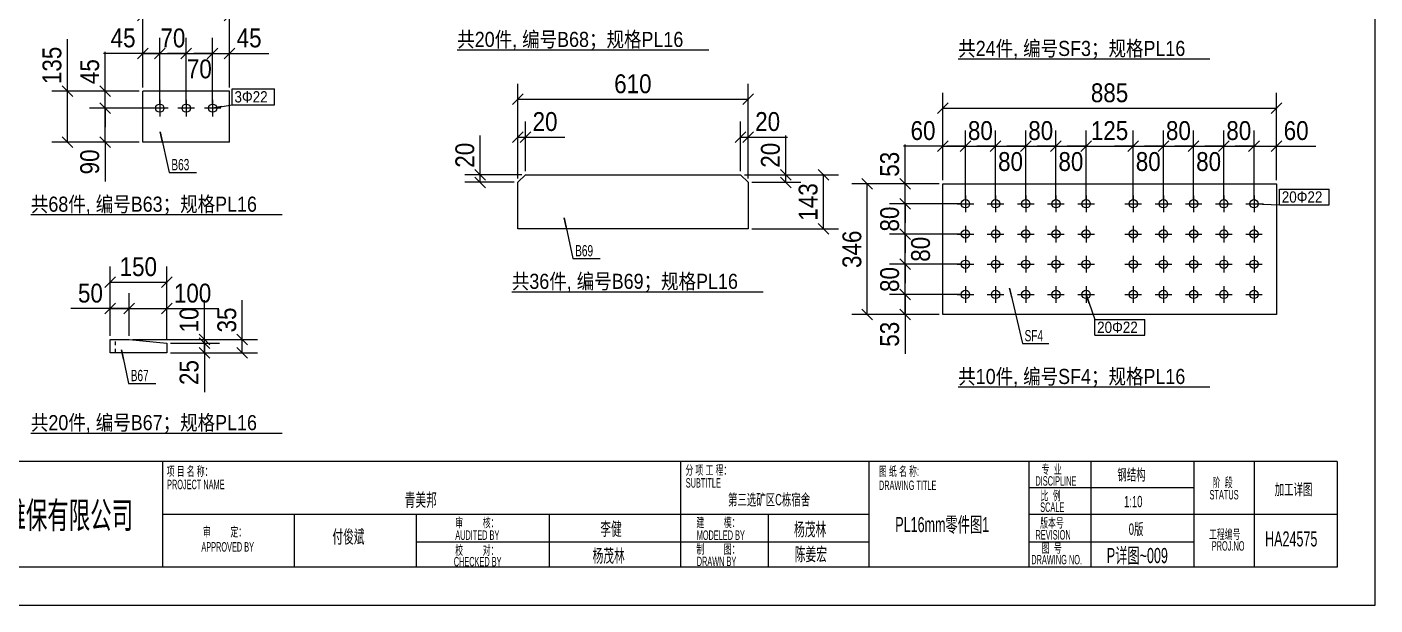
# Model space of a CAD drawing. Header units: inches. Extents: x 0 to 1938, y -2180 to 0.
# Drawn here: x 927.7 to 1285, y -1740 to -1586.9 of the extents above; entities that cross this region are included whole.
import ezdxf

# ---------------------------------------------------------------- set-up
doc = ezdxf.new("R2010")
doc.units = ezdxf.units.IN
doc.header["$MEASUREMENT"] = 0
doc.linetypes.add('XKITLINE00', pattern=[0])
doc.linetypes.add('XKITLINE01', pattern=[4, 1, -1, 1, -1])
for name, color, linetype, lineweight in [('Bolt', 7, 'Continuous', 0), ('BoltMark', 3, 'Continuous', 0), ('DrawingSheet', 5, 'Continuous', 0), ('OtherObjectType', 1, 'Continuous', 0), ('Part', 2, 'Continuous', 0), ('PartMark', 3, 'Continuous', 0), ('Z-DIMENSIONS', 1, 'Continuous', 0)]:
    doc.layers.add(name, color=color, linetype=linetype, lineweight=lineweight)
doc.styles.add('Arial', font='arial.ttf')
doc.styles.add('Arial Black', font='ariblk.ttf')
doc.styles.add('Arial Narrow', font='ARIAL.TTF')
doc.styles.add('romsim', font='ARIAL.TTF')
doc.styles.add('宋体', font='ARIAL.TTF')

# ---------------------------------------------------------------- blocks, each defined once
blk = doc.blocks.new('*A1575')
at = {"layer": 'Part', "color": 2, "linetype": 'XKITLINE00', "lineweight": 0}
for p, q in [((308.38, 127.57), (308.38, 141.07)), ((331.38, 141.07), (308.38, 141.07)), ((331.38, 127.57), (331.38, 141.07)), ((331.38, 127.57), (308.38, 127.57))]:
    blk.add_line(p, q, dxfattribs=at)
blk = doc.blocks.new('*A1576')
at = {"layer": 'Bolt', "color": 2, "linetype": 'XKITLINE00', "lineweight": 0}
for p, q in [((315.08, 136.57), (310.68, 136.57)), ((312.88, 138.77), (312.88, 134.37)), ((322.08, 136.57), (317.68, 136.57)), ((319.88, 138.77), (319.88, 134.37)), ((329.08, 136.57), (324.68, 136.57)), ((326.88, 138.77), (326.88, 134.37))]:
    blk.add_line(p, q, dxfattribs=at)
for centre in [(312.88, 136.57), (319.88, 136.57), (326.88, 136.57)]:
    blk.add_circle(centre, 1.1, dxfattribs=at)
blk = doc.blocks.new('*A1582')
at = {"layer": 'Part', "color": 2, "linetype": 'XKITLINE00', "lineweight": 0}
for p, q in [((299.73, 71.8), (299.73, 75.3)), ((299.73, 75.3), (304.73, 75.3)), ((304.73, 75.3), (314.73, 74.3)), ((314.73, 71.8), (299.73, 71.8)), ((314.73, 74.3), (314.73, 71.8))]:
    blk.add_line(p, q, dxfattribs=at)
at = {"layer": 'Part', "color": 6, "linetype": 'XKITLINE01', "lineweight": 0}
blk.add_line((301.13, 71.8), (301.13, 75.3), dxfattribs=at)
blk = doc.blocks.new('*A1584')
at = {"layer": 'Part', "color": 2, "linetype": 'XKITLINE00', "lineweight": 0}
for p, q in [((407.82, 116.93), (409.82, 118.93)), ((409.82, 118.93), (466.82, 118.93)), ((466.82, 118.93), (468.82, 116.93)), ((407.82, 104.63), (407.82, 116.93)), ((468.82, 116.93), (468.82, 104.63)), ((468.82, 104.63), (407.82, 104.63))]:
    blk.add_line(p, q, dxfattribs=at)
blk = doc.blocks.new('*A1591')
at = {"layer": 'Bolt', "color": 2, "linetype": 'XKITLINE00', "lineweight": 0}
for p, q in [((524.22, 111.24), (528.62, 111.24)), ((526.42, 113.44), (526.42, 109.04)), ((532.22, 111.24), (536.62, 111.24)), ((534.42, 113.44), (534.42, 109.04)), ((540.22, 111.24), (544.62, 111.24)), ((542.42, 113.44), (542.42, 109.04)), ((548.22, 111.24), (552.62, 111.24)), ((550.42, 113.44), (550.42, 109.04)), ((556.22, 111.24), (560.62, 111.24)), ((558.42, 113.44), (558.42, 109.04)), ((526.42, 105.44), (526.42, 101.04)), ((534.42, 105.44), (534.42, 101.04)), ((542.42, 105.44), (542.42, 101.04)), ((550.42, 105.44), (550.42, 101.04)), ((558.42, 105.44), (558.42, 101.04)), ((524.22, 103.24), (528.62, 103.24)), ((532.22, 103.24), (536.62, 103.24)), ((540.22, 103.24), (544.62, 103.24)), ((548.22, 103.24), (552.62, 103.24)), ((556.22, 103.24), (560.62, 103.24)), ((526.42, 97.44), (526.42, 93.04)), ((534.42, 97.44), (534.42, 93.04)), ((542.42, 97.44), (542.42, 93.04)), ((550.42, 97.44), (550.42, 93.04)), ((558.42, 97.44), (558.42, 93.04)), ((524.22, 95.24), (528.62, 95.24)), ((532.22, 95.24), (536.62, 95.24)), ((540.22, 95.24), (544.62, 95.24)), ((548.22, 95.24), (552.62, 95.24)), ((556.22, 95.24), (560.62, 95.24)), ((526.42, 89.44), (526.42, 85.04)), ((534.42, 89.44), (534.42, 85.04)), ((542.42, 89.44), (542.42, 85.04)), ((550.42, 89.44), (550.42, 85.04)), ((558.42, 89.44), (558.42, 85.04)), ((524.22, 87.24), (528.62, 87.24)), ((532.22, 87.24), (536.62, 87.24)), ((540.22, 87.24), (544.62, 87.24)), ((548.22, 87.24), (552.62, 87.24)), ((556.22, 87.24), (560.62, 87.24))]:
    blk.add_line(p, q, dxfattribs=at)
for centre in [(526.42, 111.24), (534.42, 111.24), (542.42, 111.24), (550.42, 111.24), (558.42, 111.24), (526.42, 103.24), (534.42, 103.24), (542.42, 103.24), (550.42, 103.24), (558.42, 103.24), (526.42, 95.24), (534.42, 95.24), (542.42, 95.24), (550.42, 95.24), (558.42, 95.24), (526.42, 87.24), (534.42, 87.24), (542.42, 87.24), (550.42, 87.24), (558.42, 87.24)]:
    blk.add_circle(centre, 1.1, dxfattribs=at)
blk = doc.blocks.new('*A1592')
at = {"layer": 'Bolt', "color": 2, "linetype": 'XKITLINE00', "lineweight": 0}
for p, q in [((568.72, 111.24), (573.12, 111.24)), ((570.92, 113.44), (570.92, 109.04)), ((576.72, 111.24), (581.12, 111.24)), ((578.92, 113.44), (578.92, 109.04)), ((584.72, 111.24), (589.12, 111.24)), ((586.92, 113.44), (586.92, 109.04)), ((592.72, 111.24), (597.12, 111.24)), ((594.92, 113.44), (594.92, 109.04)), ((600.72, 111.24), (605.12, 111.24)), ((602.92, 113.44), (602.92, 109.04)), ((570.92, 105.44), (570.92, 101.04)), ((578.92, 105.44), (578.92, 101.04)), ((586.92, 105.44), (586.92, 101.04)), ((594.92, 105.44), (594.92, 101.04)), ((602.92, 105.44), (602.92, 101.04)), ((568.72, 103.24), (573.12, 103.24)), ((576.72, 103.24), (581.12, 103.24)), ((584.72, 103.24), (589.12, 103.24)), ((592.72, 103.24), (597.12, 103.24)), ((600.72, 103.24), (605.12, 103.24)), ((570.92, 97.44), (570.92, 93.04)), ((578.92, 97.44), (578.92, 93.04)), ((586.92, 97.44), (586.92, 93.04)), ((594.92, 97.44), (594.92, 93.04)), ((602.92, 97.44), (602.92, 93.04)), ((568.72, 95.24), (573.12, 95.24)), ((576.72, 95.24), (581.12, 95.24)), ((584.72, 95.24), (589.12, 95.24)), ((592.72, 95.24), (597.12, 95.24)), ((600.72, 95.24), (605.12, 95.24)), ((570.92, 89.44), (570.92, 85.04)), ((578.92, 89.44), (578.92, 85.04)), ((586.92, 89.44), (586.92, 85.04)), ((594.92, 89.44), (594.92, 85.04)), ((602.92, 89.44), (602.92, 85.04)), ((568.72, 87.24), (573.12, 87.24)), ((576.72, 87.24), (581.12, 87.24)), ((584.72, 87.24), (589.12, 87.24)), ((592.72, 87.24), (597.12, 87.24)), ((600.72, 87.24), (605.12, 87.24))]:
    blk.add_line(p, q, dxfattribs=at)
for centre in [(570.92, 111.24), (578.92, 111.24), (586.92, 111.24), (594.92, 111.24), (602.92, 111.24), (570.92, 103.24), (578.92, 103.24), (586.92, 103.24), (594.92, 103.24), (602.92, 103.24), (570.92, 95.24), (578.92, 95.24), (586.92, 95.24), (594.92, 95.24), (602.92, 95.24), (570.92, 87.24), (578.92, 87.24), (586.92, 87.24), (594.92, 87.24), (602.92, 87.24)]:
    blk.add_circle(centre, 1.1, dxfattribs=at)
blk = doc.blocks.new('*A1593')
at = {"layer": 'Part', "color": 2, "linetype": 'XKITLINE00', "lineweight": 0}
for p, q in [((520.42, 81.94), (520.42, 116.54)), ((520.42, 116.54), (608.92, 116.54)), ((608.92, 116.54), (608.92, 81.94)), ((608.92, 81.94), (520.42, 81.94))]:
    blk.add_line(p, q, dxfattribs=at)
blk = doc.blocks.new('*A1597')
at = {"layer": 'DrawingSheet', "color": 5, "linetype": 'XKITLINE00', "lineweight": 0}
for p, q in [((635, 5), (635, 425)), ((5, 5), (635, 5))]:
    blk.add_line(p, q, dxfattribs=at)
blk = doc.blocks.new('*A1599')
at = {"layer": 'OtherObjectType', "color": 3, "linetype": 'XKITLINE00', "lineweight": 0}
for p, q in [((625, 43), (217.6, 43)), ((313.6, 43), (313.6, 15)), ((452.8, 43), (382.8, 43)), ((500.8, 43), (500.8, 15)), ((543.2, 43), (543.2, 15)), ((559.7, 43), (559.7, 15)), ((587, 43), (587, 15)), ((603, 43), (603, 15)), ((625, 43), (625, 15)), ((450.9, 42.8), (450.9, 15.1)), ((587.1, 36), (543.2, 36)), ((500.8, 29), (313.7, 29)), ((348.5, 29), (348.5, 15)), ((380.8, 29), (380.8, 15)), ((416.1, 29.1), (416.1, 15.1)), ((474.1, 29), (474.1, 15)), ((625, 29), (543.2, 29)), ((500.8, 21.6), (380.8, 21.6)), ((587, 21.6), (543.2, 21.6)), ((625, 15), (217.6, 15))]:
    blk.add_line(p, q, dxfattribs=at)
at = {"layer": 'OtherObjectType', "color": 7, "style": 'Arial'}
for s, height, width, p in [('项 目 名 称：', 2.5, 0.595, (314.7, 39.18)), ('分 项 工 程：', 2.5, 0.595, (452.2, 39.49)), ('图 纸 名 称:', 2.5, 0.595, (503.5, 39.17)), ('专  业', 2.5, 0.595, (546.63, 39.71)), ('钢结构', 3, 0.595, (566.7, 38)), ('PROJECT NAME', 2.5, 0.51, (314.8, 35.67)), ('SUBTITLE', 2.5, 0.51, (452.3, 36.09)), ('DRAWING TITLE', 2.5, 0.51, (503.5, 35.45)), ('DISCIPLINE', 2.5, 0.4675, (544.98, 36.61)), ('阶  段', 2.5, 0.595, (591.93, 36.21)), ('加工详图', 3, 0.595, (608.4, 34.1)), ('SCALE', 2.5, 0.4675, (546.24, 29.66)), ('比  例', 2.5, 0.595, (546.33, 32.73)), ('1:10', 3, 0.595, (568.48, 30.9)), ('STATUS', 2.5, 0.4675, (591.13, 32.96)), ('审         定：', 2.5, 0.595, (324.3, 23.14)), ('付俊斌', 3.5, 0.595, (358.62, 21.35)), ('审         核：', 2.5, 0.595, (391.2, 25.57)), ('李健', 3.5, 0.595, (429.64, 23.4)), ('建         模：', 2.5, 0.595, (455.1, 25.62)), ('杨茂林', 3.5, 0.595, (481, 23.3)), ('版本号', 2.5, 0.595, (546.23, 25.51)), ('0版', 3, 0.595, (569.72, 23.6)), ('工程编号', 2.5, 0.595, (591, 22.5)), ('APPROVED BY', 2.5, 0.51, (323.9, 19.15)), ('AUDITED BY', 2.5, 0.51, (391.2, 22.25)), ('MODELED BY', 2.5, 0.51, (455.2, 22.24)), ('REVISION', 2.5, 0.4675, (545, 22.34)), ('图  号', 2.5, 0.595, (546.63, 18.84)), ('PROJ.NO', 2.5, 0.4675, (591.72, 19.4)), ('校         对：', 2.5, 0.595, (391.2, 18.27)), ('杨茂林', 3.5, 0.595, (427.6, 16.3)), ('制         图：', 2.5, 0.595, (455.1, 18.55)), ('陈姜宏', 3.5, 0.595, (481.2, 16.7)), ('DRAWING NO.', 2.5, 0.4675, (543.87, 15.77)), ('CHECKED BY', 2.5, 0.51, (390.8, 15.24)), ('DRAWN BY', 2.5, 0.51, (455.2, 15.29))]:
    blk.add_text(s, height=height, dxfattribs=dict(at, width=width)).set_placement(p)
at = {"layer": 'OtherObjectType', "color": 3, "style": 'Arial Black', "width": 0.595}
blk.add_text('CSP 卓越维保有限公司', height=7, dxfattribs=at).set_placement((244.8, 25.3))
at = {"layer": 'OtherObjectType', "color": 2, "style": 'Arial', "width": 0.595}
for s, height, p in [('青美邦', 3.5, (377.78, 31.1)), ('第三选矿区C栋宿舍', 3, (463.49, 31.4)), ('HA24575', 4, (605.85, 20.5))]:
    blk.add_text(s, height=height, dxfattribs=at).set_placement(p)
at = {"layer": 'OtherObjectType', "color": 6, "style": 'Arial', "width": 0.595}
blk.add_text('PL16mm零件图1', height=4, dxfattribs=at).set_placement((507.83, 24.3))
at = {"layer": 'OtherObjectType', "color": 1, "style": 'Arial', "width": 0.595}
blk.add_text('P详图~009', height=4, dxfattribs=at).set_placement((563.89, 16.1))
blk = doc.blocks.new('*A1807')
at = {"layer": 'OtherObjectType', "color": 6, "linetype": 'XKITLINE00', "lineweight": 0}
blk.add_line((278.7, 108.4), (345.35, 108.4), dxfattribs=at)
at = {"layer": 'OtherObjectType', "color": 3, "style": '宋体', "width": 0.85}
blk.add_text('共68件, 编号B63；规格PL16', height=4, dxfattribs=at).set_placement((278.7, 109.15))
blk = doc.blocks.new('*A1808')
at = {"layer": 'Z-DIMENSIONS', "color": 4, "linetype": 'XKITLINE00', "lineweight": 0}
for p, q in [((326.88, 137.57), (326.88, 155.17)), ((331.38, 142.07), (331.38, 155.17)), ((326.88, 151.07), (321.88, 151.07)), ((328.29, 152.48), (325.46, 149.66)), ((326.88, 151.07), (331.38, 151.07)), ((332.79, 152.48), (329.96, 149.66)), ((331.38, 151.07), (341.79, 151.07)), ((331.38, 151.07), (341.79, 151.07))]:
    blk.add_line(p, q, dxfattribs=at)
at = {"layer": 'Z-DIMENSIONS', "color": 7}
for p in [(326.88, 151.07), (331.38, 151.07)]:
    blk.add_point(p, dxfattribs=at)
at = {"layer": 'Z-DIMENSIONS', "color": 7, "style": 'Arial Narrow', "width": 0.85}
blk.add_text('45', height=5, dxfattribs=at).set_placement((333.25, 152.67))
blk = doc.blocks.new('*A1809')
at = {"layer": 'Z-DIMENSIONS', "color": 4, "linetype": 'XKITLINE00', "lineweight": 0}
for p, q in [((319.88, 137.57), (319.88, 155.07)), ((326.88, 137.57), (326.88, 155.07)), ((319.88, 151.07), (314.88, 151.07)), ((321.29, 152.48), (318.46, 149.66)), ((319.88, 151.07), (326.88, 151.07)), ((328.29, 152.48), (325.46, 149.66)), ((326.88, 151.07), (331.88, 151.07))]:
    blk.add_line(p, q, dxfattribs=at)
at = {"layer": 'Z-DIMENSIONS', "color": 7}
for p in [(319.88, 151.07), (326.88, 151.07)]:
    blk.add_point(p, dxfattribs=at)
at = {"layer": 'Z-DIMENSIONS', "color": 7, "style": 'Arial Narrow', "width": 0.85}
blk.add_text('70', height=5, dxfattribs=at).set_placement((320.05, 144.47))
blk = doc.blocks.new('*A1810')
at = {"layer": 'Z-DIMENSIONS', "color": 4, "linetype": 'XKITLINE00', "lineweight": 0}
for p, q in [((312.88, 137.57), (312.88, 155.17)), ((319.88, 137.57), (319.88, 155.17)), ((312.88, 151.07), (307.88, 151.07)), ((314.29, 152.48), (311.46, 149.66)), ((312.88, 151.07), (319.88, 151.07)), ((321.29, 152.48), (318.46, 149.66)), ((319.88, 151.07), (324.88, 151.07))]:
    blk.add_line(p, q, dxfattribs=at)
at = {"layer": 'Z-DIMENSIONS', "color": 7}
for p in [(312.88, 151.07), (319.88, 151.07)]:
    blk.add_point(p, dxfattribs=at)
at = {"layer": 'Z-DIMENSIONS', "color": 7, "style": 'Arial Narrow', "width": 0.85}
blk.add_text('70', height=5, dxfattribs=at).set_placement((313.05, 152.67))
blk = doc.blocks.new('*A1811')
at = {"layer": 'Z-DIMENSIONS', "color": 4, "linetype": 'XKITLINE00', "lineweight": 0}
for p, q in [((308.38, 142.07), (308.38, 155.17)), ((312.88, 137.57), (312.88, 155.17)), ((308.38, 151.07), (297.96, 151.07)), ((308.38, 151.07), (297.96, 151.07)), ((309.79, 152.48), (306.96, 149.66)), ((308.38, 151.07), (312.88, 151.07)), ((314.29, 152.48), (311.46, 149.66)), ((312.88, 151.07), (317.88, 151.07))]:
    blk.add_line(p, q, dxfattribs=at)
at = {"layer": 'Z-DIMENSIONS', "color": 7}
for p in [(308.38, 151.07), (312.88, 151.07)]:
    blk.add_point(p, dxfattribs=at)
at = {"layer": 'Z-DIMENSIONS', "color": 7, "style": 'Arial Narrow', "width": 0.85}
blk.add_text('45', height=5, dxfattribs=at).set_placement((299.84, 152.67))
blk = doc.blocks.new('*A1812')
at = {"layer": 'Z-DIMENSIONS', "color": 4, "linetype": 'XKITLINE00', "lineweight": 0}
for p, q in [((298.38, 141.07), (298.38, 151.48)), ((298.38, 141.07), (298.38, 151.48)), ((307.38, 141.07), (294.28, 141.07)), ((296.96, 142.48), (299.79, 139.66)), ((298.38, 136.57), (298.38, 141.07)), ((311.88, 136.57), (294.28, 136.57)), ((296.96, 137.98), (299.79, 135.16)), ((298.38, 136.57), (298.38, 131.57))]:
    blk.add_line(p, q, dxfattribs=at)
at = {"layer": 'Z-DIMENSIONS', "color": 7}
for p in [(298.38, 141.07), (298.38, 136.57)]:
    blk.add_point(p, dxfattribs=at)
at = {"layer": 'Z-DIMENSIONS', "color": 7, "style": 'Arial Narrow', "width": 0.85}
blk.add_text('45', height=5, rotation=90.0002, dxfattribs=at).set_placement((296.78, 142.94))
blk = doc.blocks.new('*A1813')
at = {"layer": 'Z-DIMENSIONS', "color": 4, "linetype": 'XKITLINE00', "lineweight": 0}
for p, q in [((298.38, 136.57), (298.38, 141.57)), ((311.88, 136.57), (294.28, 136.57)), ((296.96, 137.98), (299.79, 135.16)), ((298.38, 127.57), (298.38, 136.57)), ((296.96, 128.98), (299.79, 126.16)), ((307.38, 127.57), (294.28, 127.57)), ((298.38, 127.57), (298.38, 117.15)), ((298.38, 127.57), (298.38, 117.15))]:
    blk.add_line(p, q, dxfattribs=at)
at = {"layer": 'Z-DIMENSIONS', "color": 7}
for p in [(298.38, 136.57), (298.38, 127.57)]:
    blk.add_point(p, dxfattribs=at)
at = {"layer": 'Z-DIMENSIONS', "color": 7, "style": 'Arial Narrow', "width": 0.85}
blk.add_text('90', height=5, rotation=90.0002, dxfattribs=at).set_placement((296.78, 119.03))
blk = doc.blocks.new('*A1814')
at = {"layer": 'Z-DIMENSIONS', "color": 4, "linetype": 'XKITLINE00', "lineweight": 0}
for p, q in [((308.38, 142.07), (308.38, 165.17)), ((331.38, 142.07), (331.38, 165.17)), ((309.79, 162.48), (306.96, 159.66)), ((308.38, 161.07), (331.38, 161.07)), ((332.79, 162.48), (329.96, 159.66))]:
    blk.add_line(p, q, dxfattribs=at)
at = {"layer": 'Z-DIMENSIONS', "color": 7}
for p in [(308.38, 161.07), (331.38, 161.07)]:
    blk.add_point(p, dxfattribs=at)
at = {"layer": 'Z-DIMENSIONS', "color": 7, "style": 'Arial Narrow', "width": 0.85}
blk.add_text('230', height=5, dxfattribs=at).set_placement((314.88, 162.67))
blk = doc.blocks.new('*A1815')
at = {"layer": 'Z-DIMENSIONS', "color": 4, "linetype": 'XKITLINE00', "lineweight": 0}
for p, q in [((288.38, 141.07), (288.38, 154.82)), ((288.38, 141.07), (288.38, 154.82)), ((307.38, 141.07), (284.28, 141.07)), ((286.96, 142.48), (289.79, 139.66)), ((288.38, 127.57), (288.38, 141.07)), ((286.96, 128.98), (289.79, 126.16)), ((307.38, 127.57), (284.28, 127.57))]:
    blk.add_line(p, q, dxfattribs=at)
at = {"layer": 'Z-DIMENSIONS', "color": 7}
for p in [(288.38, 141.07), (288.38, 127.57)]:
    blk.add_point(p, dxfattribs=at)
at = {"layer": 'Z-DIMENSIONS', "color": 7, "style": 'Arial Narrow', "width": 0.85}
blk.add_text('135', height=5, rotation=90.0002, dxfattribs=at).set_placement((286.78, 142.94))
blk = doc.blocks.new('*A1816')
at = {"layer": 'PartMark', "color": 4, "linetype": 'XKITLINE00', "lineweight": 0}
for p, q in [((313.01, 130.3), (315.34, 119.51)), ((313.54, 127.86), (313.01, 130.3)), ((315.34, 119.51), (322.58, 119.51))]:
    blk.add_line(p, q, dxfattribs=at)
at = {"layer": 'PartMark', "color": 1, "style": 'romsim', "width": 0.6375}
blk.add_text('B63', height=3, dxfattribs=at).set_placement((315.94, 120.11))
blk = doc.blocks.new('*A1817')
at = {"layer": 'BoltMark', "color": 1, "linetype": 'XKITLINE00', "lineweight": 0}
for p, q in [((332.07, 141.67), (343.27, 141.67)), ((332.07, 137.47), (332.07, 141.67)), ((343.27, 137.47), (343.27, 141.67)), ((326.88, 136.57), (332.07, 137.47)), ((329.34, 137), (326.88, 136.57)), ((332.07, 137.47), (343.27, 137.47))]:
    blk.add_line(p, q, dxfattribs=at)
at = {"layer": 'BoltMark', "color": 4, "style": '宋体', "width": 0.85}
blk.add_text('3Φ22', height=3, dxfattribs=at).set_placement((332.67, 138.07))
blk = doc.blocks.new('*A1855')
at = {"layer": 'OtherObjectType', "color": 6, "linetype": 'XKITLINE00', "lineweight": 0}
blk.add_line((278.7, 50.55), (345.35, 50.55), dxfattribs=at)
at = {"layer": 'OtherObjectType', "color": 3, "style": '宋体', "width": 0.85}
blk.add_text('共20件, 编号B67；规格PL16', height=4, dxfattribs=at).set_placement((278.7, 51.3))
blk = doc.blocks.new('*A1856')
at = {"layer": 'Z-DIMENSIONS', "color": 4, "linetype": 'XKITLINE00', "lineweight": 0}
for p, q in [((334.73, 75.3), (334.73, 85.72)), ((334.73, 75.3), (334.73, 85.72)), ((305.73, 75.3), (338.73, 75.3)), ((333.32, 76.72), (336.15, 73.89)), ((334.73, 71.8), (334.73, 75.3)), ((315.73, 71.8), (338.73, 71.8)), ((333.32, 73.22), (336.15, 70.39))]:
    blk.add_line(p, q, dxfattribs=at)
at = {"layer": 'Z-DIMENSIONS', "color": 7}
for p in [(334.73, 75.3), (334.73, 71.8)]:
    blk.add_point(p, dxfattribs=at)
at = {"layer": 'Z-DIMENSIONS', "color": 7, "style": 'Arial Narrow', "width": 0.85}
blk.add_text('35', height=5, rotation=90.0002, dxfattribs=at).set_placement((333.13, 77.18))
blk = doc.blocks.new('*A1857')
at = {"layer": 'Z-DIMENSIONS', "color": 4, "linetype": 'XKITLINE00', "lineweight": 0}
for p, q in [((299.73, 76.3), (299.73, 94.6)), ((314.73, 75.3), (314.73, 94.6)), ((301.15, 91.92), (298.32, 89.09)), ((299.73, 90.5), (314.73, 90.5)), ((316.15, 91.92), (313.32, 89.09))]:
    blk.add_line(p, q, dxfattribs=at)
at = {"layer": 'Z-DIMENSIONS', "color": 7}
for p in [(299.73, 90.5), (314.73, 90.5)]:
    blk.add_point(p, dxfattribs=at)
at = {"layer": 'Z-DIMENSIONS', "color": 7, "style": 'Arial Narrow', "width": 0.85}
blk.add_text('150', height=5, dxfattribs=at).set_placement((302.23, 92.1))
blk = doc.blocks.new('*A1858')
at = {"layer": 'Z-DIMENSIONS', "color": 4, "linetype": 'XKITLINE00', "lineweight": 0}
for p, q in [((324.73, 74.3), (324.73, 79.3)), ((323.32, 75.72), (326.15, 72.89)), ((315.73, 74.3), (328.73, 74.3)), ((315.73, 71.8), (328.73, 71.8)), ((323.32, 73.22), (326.15, 70.39)), ((324.73, 71.8), (324.73, 74.3)), ((324.73, 71.8), (324.73, 61.39)), ((324.73, 71.8), (324.73, 61.39))]:
    blk.add_line(p, q, dxfattribs=at)
at = {"layer": 'Z-DIMENSIONS', "color": 7}
for p in [(324.73, 74.3), (324.73, 71.8)]:
    blk.add_point(p, dxfattribs=at)
at = {"layer": 'Z-DIMENSIONS', "color": 7, "style": 'Arial Narrow', "width": 0.85}
blk.add_text('25', height=5, rotation=90.0002, dxfattribs=at).set_placement((323.13, 63.26))
blk = doc.blocks.new('*A1859')
at = {"layer": 'Z-DIMENSIONS', "color": 4, "linetype": 'XKITLINE00', "lineweight": 0}
for p, q in [((324.73, 75.3), (324.73, 85.72)), ((324.73, 75.3), (324.73, 85.72)), ((305.73, 75.3), (328.73, 75.3)), ((323.32, 76.72), (326.15, 73.89)), ((323.32, 75.72), (326.15, 72.89)), ((324.73, 74.3), (324.73, 75.3)), ((315.73, 74.3), (328.73, 74.3)), ((324.73, 74.3), (324.73, 69.3))]:
    blk.add_line(p, q, dxfattribs=at)
at = {"layer": 'Z-DIMENSIONS', "color": 7}
for p in [(324.73, 75.3), (324.73, 74.3)]:
    blk.add_point(p, dxfattribs=at)
at = {"layer": 'Z-DIMENSIONS', "color": 7, "style": 'Arial Narrow', "width": 0.85}
blk.add_text('10', height=5, rotation=90.0002, dxfattribs=at).set_placement((323.13, 77.18))
blk = doc.blocks.new('*A1860')
at = {"layer": 'Z-DIMENSIONS', "color": 4, "linetype": 'XKITLINE00', "lineweight": 0}
for p, q in [((299.73, 76.3), (299.73, 87.59)), ((304.73, 76.3), (304.73, 87.59)), ((299.73, 83.49), (289.32, 83.49)), ((299.73, 83.49), (289.32, 83.49)), ((301.15, 84.91), (298.32, 82.08)), ((299.73, 83.49), (304.73, 83.49)), ((306.15, 84.91), (303.32, 82.08)), ((304.73, 83.49), (309.73, 83.49))]:
    blk.add_line(p, q, dxfattribs=at)
at = {"layer": 'Z-DIMENSIONS', "color": 7}
for p in [(299.73, 83.49), (304.73, 83.49)]:
    blk.add_point(p, dxfattribs=at)
at = {"layer": 'Z-DIMENSIONS', "color": 7, "style": 'Arial Narrow', "width": 0.85}
blk.add_text('50', height=5, dxfattribs=at).set_placement((291.19, 85.09))
blk = doc.blocks.new('*A1861')
at = {"layer": 'Z-DIMENSIONS', "color": 4, "linetype": 'XKITLINE00', "lineweight": 0}
for p, q in [((304.73, 76.3), (304.73, 87.59)), ((314.73, 75.3), (314.73, 87.59)), ((304.73, 83.49), (299.73, 83.49)), ((306.15, 84.91), (303.32, 82.08)), ((304.73, 83.49), (314.73, 83.49)), ((316.15, 84.91), (313.32, 82.08)), ((314.73, 83.49), (328.48, 83.49)), ((314.73, 83.49), (328.48, 83.49))]:
    blk.add_line(p, q, dxfattribs=at)
at = {"layer": 'Z-DIMENSIONS', "color": 7}
for p in [(304.73, 83.49), (314.73, 83.49)]:
    blk.add_point(p, dxfattribs=at)
at = {"layer": 'Z-DIMENSIONS', "color": 7, "style": 'Arial Narrow', "width": 0.85}
blk.add_text('100', height=5, dxfattribs=at).set_placement((316.61, 85.09))
blk = doc.blocks.new('*A1862')
at = {"layer": 'PartMark', "color": 4, "linetype": 'XKITLINE00', "lineweight": 0}
for p, q in [((302.76, 72.53), (304.57, 63.67)), ((303.26, 70.08), (302.76, 72.53)), ((304.57, 63.67), (311.81, 63.67))]:
    blk.add_line(p, q, dxfattribs=at)
at = {"layer": 'PartMark', "color": 1, "style": 'romsim', "width": 0.6375}
blk.add_text('B67', height=3, dxfattribs=at).set_placement((305.17, 64.27))
blk = doc.blocks.new('*A1863')
at = {"layer": 'OtherObjectType', "color": 6, "linetype": 'XKITLINE00', "lineweight": 0}
blk.add_line((391.72, 152.03), (458.37, 152.03), dxfattribs=at)
at = {"layer": 'OtherObjectType', "color": 3, "style": '宋体', "width": 0.85}
blk.add_text('共20件, 编号B68；规格PL16', height=4, dxfattribs=at).set_placement((391.72, 152.78))
blk = doc.blocks.new('*A1871')
at = {"layer": 'OtherObjectType', "color": 6, "linetype": 'XKITLINE00', "lineweight": 0}
blk.add_line((406.19, 87.97), (472.84, 87.97), dxfattribs=at)
at = {"layer": 'OtherObjectType', "color": 3, "style": '宋体', "width": 0.85}
blk.add_text('共36件, 编号B69；规格PL16', height=4, dxfattribs=at).set_placement((406.19, 88.72))
blk = doc.blocks.new('*A1872')
at = {"layer": 'Z-DIMENSIONS', "color": 4, "linetype": 'XKITLINE00', "lineweight": 0}
for p, q in [((466.82, 119.93), (466.82, 133.03)), ((468.82, 117.93), (468.82, 133.03)), ((468.23, 130.34), (465.4, 127.51)), ((466.82, 128.93), (468.82, 128.93)), ((470.23, 130.34), (467.4, 127.51)), ((468.82, 128.93), (479.23, 128.93)), ((468.82, 128.93), (479.23, 128.93))]:
    blk.add_line(p, q, dxfattribs=at)
at = {"layer": 'Z-DIMENSIONS', "color": 7}
for p in [(466.82, 128.93), (468.82, 128.93)]:
    blk.add_point(p, dxfattribs=at)
at = {"layer": 'Z-DIMENSIONS', "color": 7, "style": 'Arial Narrow', "width": 0.85}
blk.add_text('20', height=5, dxfattribs=at).set_placement((470.69, 130.53))
blk = doc.blocks.new('*A1873')
at = {"layer": 'Z-DIMENSIONS', "color": 4, "linetype": 'XKITLINE00', "lineweight": 0}
for p, q in [((407.82, 117.93), (407.82, 133.03)), ((409.82, 119.93), (409.82, 133.03)), ((409.23, 130.34), (406.4, 127.51)), ((407.82, 128.93), (409.82, 128.93)), ((411.23, 130.34), (408.4, 127.51)), ((409.82, 128.93), (420.23, 128.93)), ((409.82, 128.93), (420.23, 128.93))]:
    blk.add_line(p, q, dxfattribs=at)
at = {"layer": 'Z-DIMENSIONS', "color": 7}
for p in [(407.82, 128.93), (409.82, 128.93)]:
    blk.add_point(p, dxfattribs=at)
at = {"layer": 'Z-DIMENSIONS', "color": 7, "style": 'Arial Narrow', "width": 0.85}
blk.add_text('20', height=5, dxfattribs=at).set_placement((411.69, 130.53))
blk = doc.blocks.new('*A1874')
at = {"layer": 'Z-DIMENSIONS', "color": 4, "linetype": 'XKITLINE00', "lineweight": 0}
for p, q in [((397.82, 118.93), (397.82, 129.34)), ((397.82, 118.93), (397.82, 129.34)), ((408.82, 118.93), (393.72, 118.93)), ((396.4, 120.34), (399.23, 117.51)), ((396.4, 118.34), (399.23, 115.51)), ((397.82, 116.93), (397.82, 118.93)), ((406.82, 116.93), (393.72, 116.93))]:
    blk.add_line(p, q, dxfattribs=at)
at = {"layer": 'Z-DIMENSIONS', "color": 7}
for p in [(397.82, 118.93), (397.82, 116.93)]:
    blk.add_point(p, dxfattribs=at)
at = {"layer": 'Z-DIMENSIONS', "color": 7, "style": 'Arial Narrow', "width": 0.85}
blk.add_text('20', height=5, rotation=90.0002, dxfattribs=at).set_placement((396.22, 120.8))
blk = doc.blocks.new('*A1875')
at = {"layer": 'Z-DIMENSIONS', "color": 4, "linetype": 'XKITLINE00', "lineweight": 0}
for p, q in [((478.82, 118.93), (478.82, 129.34)), ((478.82, 118.93), (478.82, 129.34)), ((467.82, 118.93), (482.82, 118.93)), ((477.4, 120.34), (480.23, 117.51)), ((477.4, 118.34), (480.23, 115.51)), ((478.82, 116.93), (478.82, 118.93)), ((469.82, 116.93), (482.82, 116.93))]:
    blk.add_line(p, q, dxfattribs=at)
at = {"layer": 'Z-DIMENSIONS', "color": 7}
for p in [(478.82, 118.93), (478.82, 116.93)]:
    blk.add_point(p, dxfattribs=at)
at = {"layer": 'Z-DIMENSIONS', "color": 7, "style": 'Arial Narrow', "width": 0.85}
blk.add_text('20', height=5, rotation=90.0002, dxfattribs=at).set_placement((477.22, 120.8))
blk = doc.blocks.new('*A1876')
at = {"layer": 'Z-DIMENSIONS', "color": 4, "linetype": 'XKITLINE00', "lineweight": 0}
for p, q in [((407.82, 117.93), (407.82, 143.03)), ((468.82, 117.93), (468.82, 143.03)), ((409.23, 140.34), (406.4, 137.51)), ((470.23, 140.34), (467.4, 137.51)), ((407.82, 138.93), (468.82, 138.93))]:
    blk.add_line(p, q, dxfattribs=at)
at = {"layer": 'Z-DIMENSIONS', "color": 7}
for p in [(407.82, 138.93), (468.82, 138.93)]:
    blk.add_point(p, dxfattribs=at)
at = {"layer": 'Z-DIMENSIONS', "color": 7, "style": 'Arial Narrow', "width": 0.85}
blk.add_text('610', height=5, dxfattribs=at).set_placement((433.32, 140.53))
blk = doc.blocks.new('*A1877')
at = {"layer": 'Z-DIMENSIONS', "color": 4, "linetype": 'XKITLINE00', "lineweight": 0}
for p, q in [((467.82, 118.93), (492.82, 118.93)), ((487.4, 120.34), (490.23, 117.51)), ((488.82, 104.63), (488.82, 118.93)), ((469.82, 104.63), (492.82, 104.63)), ((487.4, 106.04), (490.23, 103.21))]:
    blk.add_line(p, q, dxfattribs=at)
at = {"layer": 'Z-DIMENSIONS', "color": 7}
for p in [(488.82, 118.93), (488.82, 104.63)]:
    blk.add_point(p, dxfattribs=at)
at = {"layer": 'Z-DIMENSIONS', "color": 7, "style": 'Arial Narrow', "width": 0.85}
blk.add_text('143', height=5, rotation=90.0002, dxfattribs=at).set_placement((487.22, 106.78))
blk = doc.blocks.new('*A1878')
at = {"layer": 'PartMark', "color": 4, "linetype": 'XKITLINE00', "lineweight": 0}
for p, q in [((420.04, 107.52), (422.37, 96.72)), ((420.57, 105.07), (420.04, 107.52)), ((422.37, 96.72), (429.61, 96.72))]:
    blk.add_line(p, q, dxfattribs=at)
at = {"layer": 'PartMark', "color": 1, "style": 'romsim', "width": 0.6375}
blk.add_text('B69', height=3, dxfattribs=at).set_placement((422.97, 97.32))
blk = doc.blocks.new('*A1917')
at = {"layer": 'OtherObjectType', "color": 6, "linetype": 'XKITLINE00', "lineweight": 0}
blk.add_line((524.52, 149.64), (591.17, 149.64), dxfattribs=at)
at = {"layer": 'OtherObjectType', "color": 3, "style": '宋体', "width": 0.85}
blk.add_text('共24件, 编号SF3；规格PL16', height=4, dxfattribs=at).set_placement((524.52, 150.39))
blk = doc.blocks.new('*A1939')
at = {"layer": 'OtherObjectType', "color": 6, "linetype": 'XKITLINE00', "lineweight": 0}
blk.add_line((524.52, 62.77), (591.17, 62.77), dxfattribs=at)
at = {"layer": 'OtherObjectType', "color": 3, "style": '宋体', "width": 0.85}
blk.add_text('共10件, 编号SF4；规格PL16', height=4, dxfattribs=at).set_placement((524.52, 63.52))
blk = doc.blocks.new('*A1940')
at = {"layer": 'Z-DIMENSIONS', "color": 4, "linetype": 'XKITLINE00', "lineweight": 0}
for p, q in [((499, 117.95), (501.83, 115.12)), ((519.42, 116.54), (496.32, 116.54)), ((500.42, 81.94), (500.42, 116.54)), ((499, 83.35), (501.83, 80.52)), ((519.42, 81.94), (496.32, 81.94))]:
    blk.add_line(p, q, dxfattribs=at)
at = {"layer": 'Z-DIMENSIONS', "color": 7}
for p in [(500.42, 116.54), (500.42, 81.94)]:
    blk.add_point(p, dxfattribs=at)
at = {"layer": 'Z-DIMENSIONS', "color": 7, "style": 'Arial Narrow', "width": 0.85}
blk.add_text('346', height=5, rotation=90.0002, dxfattribs=at).set_placement((498.82, 94.24))
blk = doc.blocks.new('*A1941')
at = {"layer": 'Z-DIMENSIONS', "color": 4, "linetype": 'XKITLINE00', "lineweight": 0}
for p, q in [((520.42, 117.54), (520.42, 140.64)), ((608.92, 117.54), (608.92, 140.64)), ((521.83, 137.95), (519, 135.12)), ((520.42, 136.54), (608.92, 136.54)), ((610.33, 137.95), (607.5, 135.12))]:
    blk.add_line(p, q, dxfattribs=at)
at = {"layer": 'Z-DIMENSIONS', "color": 7}
for p in [(520.42, 136.54), (608.92, 136.54)]:
    blk.add_point(p, dxfattribs=at)
at = {"layer": 'Z-DIMENSIONS', "color": 7, "style": 'Arial Narrow', "width": 0.85}
blk.add_text('885', height=5, dxfattribs=at).set_placement((559.67, 138.14))
blk = doc.blocks.new('*A1942')
at = {"layer": 'Z-DIMENSIONS', "color": 4, "linetype": 'XKITLINE00', "lineweight": 0}
for p, q in [((510.42, 87.24), (510.42, 92.24)), ((525.42, 87.24), (506.32, 87.24)), ((509, 88.65), (511.83, 85.82)), ((510.42, 81.94), (510.42, 87.24)), ((509, 83.35), (511.83, 80.52)), ((519.42, 81.94), (506.32, 81.94)), ((510.42, 81.94), (510.42, 71.52)), ((510.42, 81.94), (510.42, 71.52))]:
    blk.add_line(p, q, dxfattribs=at)
at = {"layer": 'Z-DIMENSIONS', "color": 7}
for p in [(510.42, 87.24), (510.42, 81.94)]:
    blk.add_point(p, dxfattribs=at)
at = {"layer": 'Z-DIMENSIONS', "color": 7, "style": 'Arial Narrow', "width": 0.85}
blk.add_text('53', height=5, rotation=90.0002, dxfattribs=at).set_placement((508.82, 73.4))
blk = doc.blocks.new('*A1943')
at = {"layer": 'Z-DIMENSIONS', "color": 4, "linetype": 'XKITLINE00', "lineweight": 0}
for p, q in [((510.42, 95.24), (510.42, 100.24)), ((509, 96.65), (511.83, 93.82)), ((525.42, 95.24), (506.32, 95.24)), ((510.42, 87.24), (510.42, 95.24)), ((525.42, 87.24), (506.32, 87.24)), ((509, 88.65), (511.83, 85.82)), ((510.42, 87.24), (510.42, 82.24))]:
    blk.add_line(p, q, dxfattribs=at)
at = {"layer": 'Z-DIMENSIONS', "color": 7}
for p in [(510.42, 95.24), (510.42, 87.24)]:
    blk.add_point(p, dxfattribs=at)
at = {"layer": 'Z-DIMENSIONS', "color": 7, "style": 'Arial Narrow', "width": 0.85}
blk.add_text('80', height=5, rotation=90.0002, dxfattribs=at).set_placement((508.82, 87.9))
blk = doc.blocks.new('*A1944')
at = {"layer": 'Z-DIMENSIONS', "color": 4, "linetype": 'XKITLINE00', "lineweight": 0}
for p, q in [((510.42, 103.24), (510.42, 108.24)), ((509, 104.65), (511.83, 101.82)), ((525.42, 103.24), (506.42, 103.24)), ((510.42, 95.24), (510.42, 103.24)), ((509, 96.65), (511.83, 93.82)), ((525.42, 95.24), (506.42, 95.24)), ((510.42, 95.24), (510.42, 90.24))]:
    blk.add_line(p, q, dxfattribs=at)
at = {"layer": 'Z-DIMENSIONS', "color": 7}
for p in [(510.42, 103.24), (510.42, 95.24)]:
    blk.add_point(p, dxfattribs=at)
at = {"layer": 'Z-DIMENSIONS', "color": 7, "style": 'Arial Narrow', "width": 0.85}
blk.add_text('80', height=5, rotation=90.0002, dxfattribs=at).set_placement((517.02, 95.9))
blk = doc.blocks.new('*A1945')
at = {"layer": 'Z-DIMENSIONS', "color": 4, "linetype": 'XKITLINE00', "lineweight": 0}
for p, q in [((510.42, 111.24), (510.42, 116.24)), ((525.42, 111.24), (506.32, 111.24)), ((509, 112.65), (511.83, 109.82)), ((510.42, 103.24), (510.42, 111.24)), ((509, 104.65), (511.83, 101.82)), ((525.42, 103.24), (506.32, 103.24)), ((510.42, 103.24), (510.42, 98.24))]:
    blk.add_line(p, q, dxfattribs=at)
at = {"layer": 'Z-DIMENSIONS', "color": 7}
for p in [(510.42, 111.24), (510.42, 103.24)]:
    blk.add_point(p, dxfattribs=at)
at = {"layer": 'Z-DIMENSIONS', "color": 7, "style": 'Arial Narrow', "width": 0.85}
blk.add_text('80', height=5, rotation=90.0002, dxfattribs=at).set_placement((508.82, 103.9))
blk = doc.blocks.new('*A1946')
at = {"layer": 'Z-DIMENSIONS', "color": 4, "linetype": 'XKITLINE00', "lineweight": 0}
for p, q in [((510.42, 116.54), (510.42, 126.95)), ((510.42, 116.54), (510.42, 126.95)), ((509, 117.95), (511.83, 115.12)), ((519.42, 116.54), (506.32, 116.54)), ((510.42, 111.24), (510.42, 116.54)), ((525.42, 111.24), (506.32, 111.24)), ((509, 112.65), (511.83, 109.82)), ((510.42, 111.24), (510.42, 106.24))]:
    blk.add_line(p, q, dxfattribs=at)
at = {"layer": 'Z-DIMENSIONS', "color": 7}
for p in [(510.42, 116.54), (510.42, 111.24)]:
    blk.add_point(p, dxfattribs=at)
at = {"layer": 'Z-DIMENSIONS', "color": 7, "style": 'Arial Narrow', "width": 0.85}
blk.add_text('53', height=5, rotation=90.0002, dxfattribs=at).set_placement((508.82, 118.41))
blk = doc.blocks.new('*A1947')
at = {"layer": 'Z-DIMENSIONS', "color": 4, "linetype": 'XKITLINE00', "lineweight": 0}
for p, q in [((520.42, 117.54), (520.42, 130.64)), ((526.42, 112.24), (526.42, 130.64)), ((520.42, 126.54), (510, 126.54)), ((520.42, 126.54), (510, 126.54)), ((521.83, 127.95), (519, 125.12)), ((520.42, 126.54), (526.42, 126.54)), ((527.83, 127.95), (525, 125.12)), ((526.42, 126.54), (531.42, 126.54))]:
    blk.add_line(p, q, dxfattribs=at)
at = {"layer": 'Z-DIMENSIONS', "color": 7}
for p in [(520.42, 126.54), (526.42, 126.54)]:
    blk.add_point(p, dxfattribs=at)
at = {"layer": 'Z-DIMENSIONS', "color": 7, "style": 'Arial Narrow', "width": 0.85}
blk.add_text('60', height=5, dxfattribs=at).set_placement((511.88, 128.14))
blk = doc.blocks.new('*A1948')
at = {"layer": 'Z-DIMENSIONS', "color": 4, "linetype": 'XKITLINE00', "lineweight": 0}
for p, q in [((526.42, 112.24), (526.42, 130.64)), ((534.42, 112.24), (534.42, 130.64)), ((526.42, 126.54), (521.42, 126.54)), ((527.83, 127.95), (525, 125.12)), ((526.42, 126.54), (534.42, 126.54)), ((535.83, 127.95), (533, 125.12)), ((534.42, 126.54), (539.42, 126.54))]:
    blk.add_line(p, q, dxfattribs=at)
at = {"layer": 'Z-DIMENSIONS', "color": 7}
for p in [(526.42, 126.54), (534.42, 126.54)]:
    blk.add_point(p, dxfattribs=at)
at = {"layer": 'Z-DIMENSIONS', "color": 7, "style": 'Arial Narrow', "width": 0.85}
blk.add_text('80', height=5, dxfattribs=at).set_placement((527.08, 128.14))
blk = doc.blocks.new('*A1949')
at = {"layer": 'Z-DIMENSIONS', "color": 4, "linetype": 'XKITLINE00', "lineweight": 0}
for p, q in [((534.42, 112.24), (534.42, 130.54)), ((542.42, 112.24), (542.42, 130.54)), ((534.42, 126.54), (529.42, 126.54)), ((535.83, 127.95), (533, 125.12)), ((534.42, 126.54), (542.42, 126.54)), ((543.83, 127.95), (541, 125.12)), ((542.42, 126.54), (547.42, 126.54))]:
    blk.add_line(p, q, dxfattribs=at)
at = {"layer": 'Z-DIMENSIONS', "color": 7}
for p in [(534.42, 126.54), (542.42, 126.54)]:
    blk.add_point(p, dxfattribs=at)
at = {"layer": 'Z-DIMENSIONS', "color": 7, "style": 'Arial Narrow', "width": 0.85}
blk.add_text('80', height=5, dxfattribs=at).set_placement((535.08, 119.94))
blk = doc.blocks.new('*A1950')
at = {"layer": 'Z-DIMENSIONS', "color": 4, "linetype": 'XKITLINE00', "lineweight": 0}
for p, q in [((542.42, 112.24), (542.42, 130.64)), ((550.42, 112.24), (550.42, 130.64)), ((542.42, 126.54), (537.42, 126.54)), ((543.83, 127.95), (541, 125.12)), ((542.42, 126.54), (550.42, 126.54)), ((551.83, 127.95), (549, 125.12)), ((550.42, 126.54), (555.42, 126.54))]:
    blk.add_line(p, q, dxfattribs=at)
at = {"layer": 'Z-DIMENSIONS', "color": 7}
for p in [(542.42, 126.54), (550.42, 126.54)]:
    blk.add_point(p, dxfattribs=at)
at = {"layer": 'Z-DIMENSIONS', "color": 7, "style": 'Arial Narrow', "width": 0.85}
blk.add_text('80', height=5, dxfattribs=at).set_placement((543.08, 128.14))
blk = doc.blocks.new('*A1951')
at = {"layer": 'Z-DIMENSIONS', "color": 4, "linetype": 'XKITLINE00', "lineweight": 0}
for p, q in [((550.42, 112.24), (550.42, 130.54)), ((558.42, 112.24), (558.42, 130.54)), ((550.42, 126.54), (545.42, 126.54)), ((551.83, 127.95), (549, 125.12)), ((550.42, 126.54), (558.42, 126.54)), ((559.83, 127.95), (557, 125.12)), ((558.42, 126.54), (563.42, 126.54))]:
    blk.add_line(p, q, dxfattribs=at)
at = {"layer": 'Z-DIMENSIONS', "color": 7}
for p in [(550.42, 126.54), (558.42, 126.54)]:
    blk.add_point(p, dxfattribs=at)
at = {"layer": 'Z-DIMENSIONS', "color": 7, "style": 'Arial Narrow', "width": 0.85}
blk.add_text('80', height=5, dxfattribs=at).set_placement((551.08, 119.94))
blk = doc.blocks.new('*A1952')
at = {"layer": 'Z-DIMENSIONS', "color": 4, "linetype": 'XKITLINE00', "lineweight": 0}
for p, q in [((558.42, 112.24), (558.42, 130.64)), ((570.92, 112.24), (570.92, 130.64)), ((558.42, 126.54), (553.42, 126.54)), ((559.83, 127.95), (557, 125.12)), ((558.42, 126.54), (570.92, 126.54)), ((572.33, 127.95), (569.5, 125.12)), ((570.92, 126.54), (575.92, 126.54))]:
    blk.add_line(p, q, dxfattribs=at)
at = {"layer": 'Z-DIMENSIONS', "color": 7}
for p in [(558.42, 126.54), (570.92, 126.54)]:
    blk.add_point(p, dxfattribs=at)
at = {"layer": 'Z-DIMENSIONS', "color": 7, "style": 'Arial Narrow', "width": 0.85}
blk.add_text('125', height=5, dxfattribs=at).set_placement((559.67, 128.14))
blk = doc.blocks.new('*A1953')
at = {"layer": 'Z-DIMENSIONS', "color": 4, "linetype": 'XKITLINE00', "lineweight": 0}
for p, q in [((570.92, 112.24), (570.92, 130.54)), ((578.92, 112.24), (578.92, 130.54)), ((570.92, 126.54), (565.92, 126.54)), ((572.33, 127.95), (569.5, 125.12)), ((570.92, 126.54), (578.92, 126.54)), ((580.33, 127.95), (577.5, 125.12)), ((578.92, 126.54), (583.92, 126.54))]:
    blk.add_line(p, q, dxfattribs=at)
at = {"layer": 'Z-DIMENSIONS', "color": 7}
for p in [(570.92, 126.54), (578.92, 126.54)]:
    blk.add_point(p, dxfattribs=at)
at = {"layer": 'Z-DIMENSIONS', "color": 7, "style": 'Arial Narrow', "width": 0.85}
blk.add_text('80', height=5, dxfattribs=at).set_placement((571.58, 119.94))
blk = doc.blocks.new('*A1954')
at = {"layer": 'Z-DIMENSIONS', "color": 4, "linetype": 'XKITLINE00', "lineweight": 0}
for p, q in [((578.92, 112.24), (578.92, 130.64)), ((586.92, 112.24), (586.92, 130.64)), ((578.92, 126.54), (573.92, 126.54)), ((580.33, 127.95), (577.5, 125.12)), ((578.92, 126.54), (586.92, 126.54)), ((588.33, 127.95), (585.5, 125.12)), ((586.92, 126.54), (591.92, 126.54))]:
    blk.add_line(p, q, dxfattribs=at)
at = {"layer": 'Z-DIMENSIONS', "color": 7}
for p in [(578.92, 126.54), (586.92, 126.54)]:
    blk.add_point(p, dxfattribs=at)
at = {"layer": 'Z-DIMENSIONS', "color": 7, "style": 'Arial Narrow', "width": 0.85}
blk.add_text('80', height=5, dxfattribs=at).set_placement((579.58, 128.14))
blk = doc.blocks.new('*A1955')
at = {"layer": 'Z-DIMENSIONS', "color": 4, "linetype": 'XKITLINE00', "lineweight": 0}
for p, q in [((586.92, 112.24), (586.92, 130.54)), ((594.92, 112.24), (594.92, 130.54)), ((586.92, 126.54), (581.92, 126.54)), ((588.33, 127.95), (585.5, 125.12)), ((586.92, 126.54), (594.92, 126.54)), ((596.33, 127.95), (593.5, 125.12)), ((594.92, 126.54), (599.92, 126.54))]:
    blk.add_line(p, q, dxfattribs=at)
at = {"layer": 'Z-DIMENSIONS', "color": 7}
for p in [(586.92, 126.54), (594.92, 126.54)]:
    blk.add_point(p, dxfattribs=at)
at = {"layer": 'Z-DIMENSIONS', "color": 7, "style": 'Arial Narrow', "width": 0.85}
blk.add_text('80', height=5, dxfattribs=at).set_placement((587.58, 119.94))
blk = doc.blocks.new('*A1956')
at = {"layer": 'Z-DIMENSIONS', "color": 4, "linetype": 'XKITLINE00', "lineweight": 0}
for p, q in [((594.92, 112.24), (594.92, 130.64)), ((602.92, 112.24), (602.92, 130.64)), ((594.92, 126.54), (589.92, 126.54)), ((596.33, 127.95), (593.5, 125.12)), ((594.92, 126.54), (602.92, 126.54)), ((604.33, 127.95), (601.5, 125.12)), ((602.92, 126.54), (607.92, 126.54))]:
    blk.add_line(p, q, dxfattribs=at)
at = {"layer": 'Z-DIMENSIONS', "color": 7}
for p in [(594.92, 126.54), (602.92, 126.54)]:
    blk.add_point(p, dxfattribs=at)
at = {"layer": 'Z-DIMENSIONS', "color": 7, "style": 'Arial Narrow', "width": 0.85}
blk.add_text('80', height=5, dxfattribs=at).set_placement((595.58, 128.14))
blk = doc.blocks.new('*A1957')
at = {"layer": 'Z-DIMENSIONS', "color": 4, "linetype": 'XKITLINE00', "lineweight": 0}
for p, q in [((602.92, 112.24), (602.92, 130.64)), ((608.92, 117.54), (608.92, 130.64)), ((602.92, 126.54), (597.92, 126.54)), ((604.33, 127.95), (601.5, 125.12)), ((602.92, 126.54), (608.92, 126.54)), ((610.33, 127.95), (607.5, 125.12)), ((608.92, 126.54), (619.33, 126.54)), ((608.92, 126.54), (619.33, 126.54))]:
    blk.add_line(p, q, dxfattribs=at)
at = {"layer": 'Z-DIMENSIONS', "color": 7}
for p in [(602.92, 126.54), (608.92, 126.54)]:
    blk.add_point(p, dxfattribs=at)
at = {"layer": 'Z-DIMENSIONS', "color": 7, "style": 'Arial Narrow', "width": 0.85}
blk.add_text('60', height=5, dxfattribs=at).set_placement((610.79, 128.14))
blk = doc.blocks.new('*A1958')
at = {"layer": 'BoltMark', "color": 1, "linetype": 'XKITLINE00', "lineweight": 0}
for p, q in [((558.42, 87.24), (560.74, 80.64)), ((559.25, 84.88), (558.42, 87.24)), ((560.74, 80.64), (573.94, 80.64)), ((560.74, 76.44), (560.74, 80.64)), ((573.94, 76.44), (573.94, 80.64)), ((560.74, 76.44), (573.94, 76.44))]:
    blk.add_line(p, q, dxfattribs=at)
at = {"layer": 'BoltMark', "color": 4, "style": '宋体', "width": 0.85}
blk.add_text('20Φ22', height=3, dxfattribs=at).set_placement((561.34, 77.04))
blk = doc.blocks.new('*A1959')
at = {"layer": 'BoltMark', "color": 1, "linetype": 'XKITLINE00', "lineweight": 0}
for p, q in [((609.68, 115.15), (622.87, 115.15)), ((609.68, 110.95), (609.68, 115.15)), ((622.87, 110.95), (622.87, 115.15)), ((602.92, 111.24), (609.68, 110.95)), ((605.41, 111.13), (602.92, 111.24)), ((609.68, 110.95), (622.87, 110.95))]:
    blk.add_line(p, q, dxfattribs=at)
at = {"layer": 'BoltMark', "color": 4, "style": '宋体', "width": 0.85}
blk.add_text('20Φ22', height=3, dxfattribs=at).set_placement((610.28, 111.55))
blk = doc.blocks.new('*A1960')
at = {"layer": 'PartMark', "color": 4, "linetype": 'XKITLINE00', "lineweight": 0}
for p, q in [((538.14, 88.89), (541.51, 74.23)), ((538.7, 86.45), (538.14, 88.89)), ((541.51, 74.23), (548.55, 74.23))]:
    blk.add_line(p, q, dxfattribs=at)
at = {"layer": 'PartMark', "color": 4, "style": 'romsim', "width": 0.6375}
blk.add_text('SF4', height=3, dxfattribs=at).set_placement((542.11, 74.83))
blk = doc.blocks.new('P详图~009 (PL16mm零件图1)')
at = {"lineweight": 0}
for name in ['*A1597', '*A1814', '*A1811', '*A1810', '*A1808', '*A1863', '*A1815', '*A1809', '*A1917', '*A1812', '*A1876', '*A1941', '*A1813', '*A1575', '*A1576', '*A1873', '*A1872', '*A1947', '*A1948', '*A1950', '*A1952', '*A1954', '*A1956', '*A1957', '*A1874', '*A1875', '*A1949', '*A1951', '*A1953', '*A1955', '*A1946', '*A1584', '*A1877', '*A1940', '*A1945', '*A1593', '*A1807', '*A1591', '*A1592', '*A1944', '*A1943', '*A1857', '*A1871', '*A1860', '*A1861', '*A1942', '*A1856', '*A1859', '*A1858', '*A1582', '*A1939', '*A1855', '*A1599']:
    blk.add_blockref(name, (0, 0), dxfattribs=at)
at = {"layer": 'BoltMark', "lineweight": 0}
for name in ['*A1817', '*A1959', '*A1958']:
    blk.add_blockref(name, (0, 0), dxfattribs=at)
at = {"layer": 'PartMark', "lineweight": 0}
for name in ['*A1816', '*A1878', '*A1960', '*A1862']:
    blk.add_blockref(name, (0, 0), dxfattribs=at)

msp = doc.modelspace()

# ---------------------------------------------------------------- block references
msp.add_blockref('P详图~009 (PL16mm零件图1)', (650, -1745))

doc.saveas('drawing.dxf')
